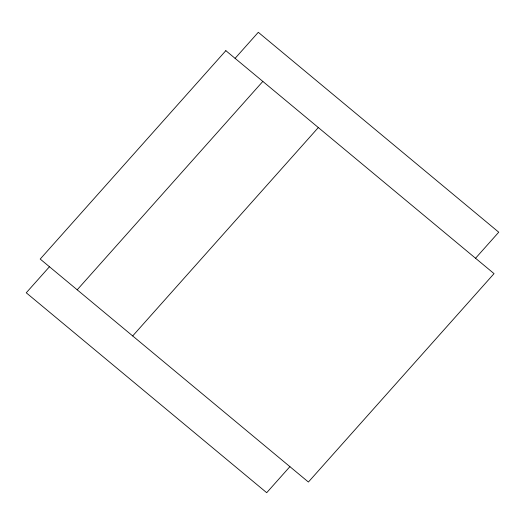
<?xml version="1.0" encoding="UTF-8"?>
<svg xmlns="http://www.w3.org/2000/svg" width="525" height="525" viewBox="0 0 525 525"><rect width="100%" height="100%" fill="white"/><g stroke="black" fill="none" stroke-linecap="round" stroke-linejoin="round"><path stroke-width="0.79" d="M49.455 266.746L26.25 292.799L266.7 492.699L289.905 466.646M235.095 58.354L258.3 32.301L498.75 232.201L475.545 258.254M77.201 289.813L262.835 81.414M132.687 335.947L318.327 127.549M225.842 50.663L40.208 259.061L308.405 482.029L494.045 273.63L225.842 50.663"/></g></svg>
